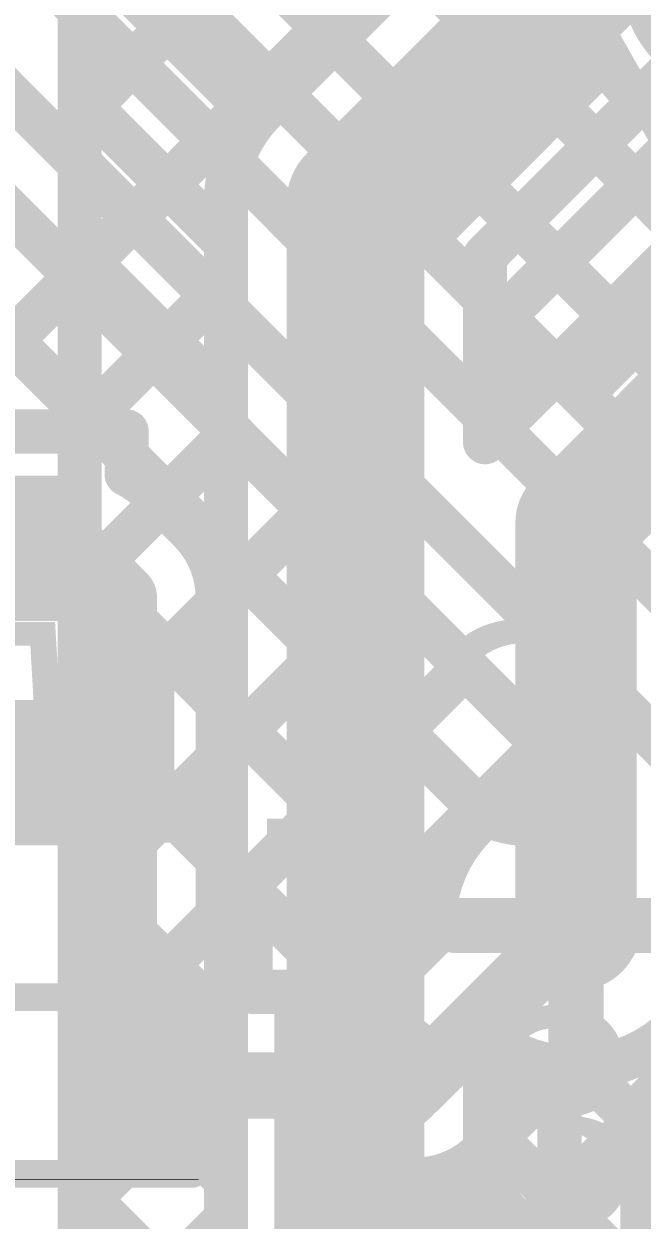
# Model space of a CAD drawing. Header units: millimetres. Extents: x -0.64 to 2.98, y -0.65 to 2.86.
# Drawn here: x 1.7339 to 1.846, y -0.3584 to -0.1417 of the extents above; entities that cross this region are included whole.
import ezdxf

# ---------------------------------------------------------------- set-up
doc = ezdxf.new("R2010")
doc.units = ezdxf.units.MM
doc.header["$MEASUREMENT"] = 0
for name, color, linetype in [('BottomLayer', 5, 'Continuous'), ('BottomOverlay', 54, 'Continuous'), ('BottomSolder', 6, 'Continuous'), ('Mechanical2', 216, 'Continuous'), ('TopLayer', 1, 'Continuous'), ('TopOverlay', 2, 'Continuous'), ('TopPaste', 8, 'Continuous'), ('TopSolder', 216, 'Continuous'), ('ViaHoleLayer', 16, 'Continuous')]:
    doc.layers.add(name, color=color, linetype=linetype)
doc.styles.add('Arial', font='', dxfattribs={"height": 0.2})
doc.styles.get('Arial').set_extended_font_data('Arial')

# ---------------------------------------------------------------- blocks, each defined once
blk = doc.blocks.new('RES_0402_159')
at = {"layer": 'TopLayer'}
for points in [[(-0.0275, -0.0125), (-0.0275, 0.0125), (-0.0095, 0.0125), (-0.0095, -0.0125)], [(0.0095, -0.0125), (0.0095, 0.0125), (0.0275, 0.0125), (0.0275, -0.0125)]]:
    blk.add_hatch(color=1, dxfattribs=at).paths.add_polyline_path(points)
at = {"layer": 'TopPaste'}
for points in [[(-0.0275, -0.0125), (-0.0275, 0.0125), (-0.0095, 0.0125), (-0.0095, -0.0125)], [(0.0095, -0.0125), (0.0095, 0.0125), (0.0275, 0.0125), (0.0275, -0.0125)]]:
    blk.add_hatch(color=8, dxfattribs=at).paths.add_polyline_path(points)
at = {"layer": 'TopSolder'}
for points in [[(-0.02967, -0.01467), (-0.02967, 0.01467), (-0.00733, 0.01467), (-0.00733, -0.01467)], [(0.00733, -0.01467), (0.00733, 0.01467), (0.02967, 0.01467), (0.02967, -0.01467)]]:
    blk.add_hatch(color=216, dxfattribs=at).paths.add_polyline_path(points)
at = {"layer": 'TopOverlay'}
for points, const_width in [([(-0.031, 0.016), (0.031, 0.016)], 0.005), ([(-0.031, -0.016), (-0.031, 0.016)], 0.005), ([(0.031, -0.016), (0.031, 0.016)], 0.005), ([(-0.031, -0.016), (0.031, -0.016)], 0.005), ([(-0.032, -0.017), (0.032, -0.017)], 0.000127)]:
    blk.add_lwpolyline(points, dxfattribs=dict(at, const_width=const_width))
for points, const_width in [([(-0.03225, 0.016, 1), (-0.02975, 0.016, 1)], 0.0025), ([(-0.03225, 0.016, 1), (-0.02975, 0.016, 1)], 0.0025), ([(0.02975, 0.016, 1), (0.03225, 0.016, 1)], 0.0025), ([(0.02975, 0.016, 1), (0.03225, 0.016, 1)], 0.0025), ([(-0.03225, -0.016, 1), (-0.02975, -0.016, 1)], 0.0025), ([(-0.03225, -0.016, 1), (-0.02975, -0.016, 1)], 0.0025), ([(0.02975, -0.016, 1), (0.03225, -0.016, 1)], 0.0025), ([(0.02975, -0.016, 1), (0.03225, -0.016, 1)], 0.0025), ([(-0.03203, -0.017, 1), (-0.03197, -0.017, 1)], 0.0000635), ([(0.03197, -0.017, 1), (0.03203, -0.017, 1)], 0.0000635)]:
    blk.add_lwpolyline(points, format="xyb", close=True, dxfattribs=dict(at, const_width=const_width))
blk = doc.blocks.new('CAP_0402_205')
at = {"layer": 'TopLayer'}
for points in [[(-0.0275, -0.0125), (-0.0275, 0.0125), (-0.0095, 0.0125), (-0.0095, -0.0125)], [(0.0095, -0.0125), (0.0095, 0.0125), (0.0275, 0.0125), (0.0275, -0.0125)]]:
    blk.add_hatch(color=1, dxfattribs=at).paths.add_polyline_path(points)
at = {"layer": 'TopPaste'}
for points in [[(-0.0275, -0.0125), (-0.0275, 0.0125), (-0.0095, 0.0125), (-0.0095, -0.0125)], [(0.0095, -0.0125), (0.0095, 0.0125), (0.0275, 0.0125), (0.0275, -0.0125)]]:
    blk.add_hatch(color=8, dxfattribs=at).paths.add_polyline_path(points)
at = {"layer": 'TopSolder'}
for points in [[(-0.02986, -0.01486), (-0.02986, 0.01486), (-0.00714, 0.01486), (-0.00714, -0.01486)], [(0.00714, -0.01486), (0.00714, 0.01486), (0.02986, 0.01486), (0.02986, -0.01486)]]:
    blk.add_hatch(color=216, dxfattribs=at).paths.add_polyline_path(points)
at = {"layer": 'TopOverlay', "const_width": 0.005}
for points in [[(-0.031, -0.016), (-0.031, 0.016)], [(-0.011, 0.016), (-0.031, 0.016)], [(0.031, 0.016), (0.011, 0.016)], [(0.031, -0.016), (0.031, 0.016)], [(-0.011, -0.016), (-0.031, -0.016)], [(0.031, -0.016), (0.011, -0.016)]]:
    blk.add_lwpolyline(points, dxfattribs=at)
at = {"layer": 'TopOverlay', "const_width": 0.0025}
for points in [[(-0.03225, 0.016, 1), (-0.02975, 0.016, 1)], [(-0.03225, 0.016, 1), (-0.02975, 0.016, 1)], [(-0.01225, 0.016, 1), (-0.00975, 0.016, 1)], [(0.00975, 0.016, 1), (0.01225, 0.016, 1)], [(0.02975, 0.016, 1), (0.03225, 0.016, 1)], [(0.02975, 0.016, 1), (0.03225, 0.016, 1)], [(-0.03225, -0.016, 1), (-0.02975, -0.016, 1)], [(-0.03225, -0.016, 1), (-0.02975, -0.016, 1)], [(-0.01225, -0.016, 1), (-0.00975, -0.016, 1)], [(0.00975, -0.016, 1), (0.01225, -0.016, 1)], [(0.02975, -0.016, 1), (0.03225, -0.016, 1)], [(0.02975, -0.016, 1), (0.03225, -0.016, 1)]]:
    blk.add_lwpolyline(points, format="xyb", close=True, dxfattribs=at)
blk = doc.blocks.new('SPM0687LR5H_1_232')
at = {"layer": 'TopSolder'}
h = blk.add_hatch(color=216, dxfattribs=at)
edge = h.paths.add_edge_path()
edge.add_arc((-0.0474, 0.06705), 0.02172, 0, 360)
at = {"layer": 'TopOverlay', "const_width": 0.005}
for points in [[(-0.07402, 0.09591), (-0.07402, -0.10591)], [(-0.085, 0.075), (-0.08, 0.07)], [(-0.085, 0.075), (-0.085, 0.065)], [(-0.085, 0.065), (-0.08, 0.07)]]:
    blk.add_lwpolyline(points, dxfattribs=at)
at = {"layer": 'TopOverlay', "const_width": 0.0025}
for points in [[(-0.08625, 0.075, 1), (-0.08375, 0.075, 1)], [(-0.08625, 0.075, 1), (-0.08375, 0.075, 1)], [(-0.08125, 0.07, 1), (-0.07875, 0.07, 1)], [(-0.08125, 0.07, 1), (-0.07875, 0.07, 1)], [(-0.08625, 0.065, 1), (-0.08375, 0.065, 1)], [(-0.08625, 0.065, 1), (-0.08375, 0.065, 1)]]:
    blk.add_lwpolyline(points, format="xyb", close=True, dxfattribs=at)

msp = doc.modelspace()

# ---------------------------------------------------------------- hatches: boundary and pattern name
at = {"layer": 'BottomLayer'}
h = msp.add_hatch(color=5, dxfattribs=at)
edge = h.paths.add_edge_path()
edge.add_arc((1.834, -0.305), 0.01181, 0, 360)
at = {"layer": 'BottomSolder'}
h = msp.add_hatch(color=6, dxfattribs=at)
edge = h.paths.add_edge_path()
edge.add_arc((1.834, -0.305), 0.00791, 0, 360)
at = {"layer": 'TopLayer'}
h = msp.add_hatch(color=1, dxfattribs=at)
edge = h.paths.add_edge_path()
edge.add_arc((1.834, -0.305), 0.01181, 0, 360)
at = {"layer": 'TopSolder'}
h = msp.add_hatch(color=216, dxfattribs=at)
edge = h.paths.add_edge_path()
edge.add_arc((1.834, -0.305), 0.00791, 0, 360)
at = {"layer": 'ViaHoleLayer'}
h = msp.add_hatch(color=16, dxfattribs=at)
edge = h.paths.add_edge_path()
edge.add_arc((1.834, -0.305), 0.00591, 0, 360)

# ---------------------------------------------------------------- linework, layer by layer
at = {"layer": 'BottomLayer'}
for points, const_width in [([(1.5289, 0.11681), (1.79024, -0.14453)], 0.008), ([(1.744, -0.15837), (1.80592, -0.09646)], 0.008), ([(1.744, -0.18666), (1.82446, -0.1062)], 0.008), ([(1.7774, -0.15737), (1.82737, -0.1074)], 0.008), ([(1.794, -0.174), (1.844, -0.124)], 0.025), ([(1.74235, -0.12493), (1.77614, -0.15872)], 0.008), ([(1.744, -0.45293), (1.744, -0.132)], 0.008), ([(1.8175, -0.18373), (1.85373, -0.1475)], 0.008), ([(1.8175, -0.19801), (1.86801, -0.1475)], 0.008), ([(1.744, -0.15486), (1.7705, -0.18136)], 0.008), ([(1.83761, -0.16362), (1.85485, -0.18086)], 0.008), ([(1.794, -0.371), (1.794, -0.174)], 0.025), ([(1.7705, -0.371), (1.7705, -0.174)], 0.008), ([(1.82347, -0.17776), (1.8403, -0.19459)], 0.008), ([(1.744, -0.18315), (1.7705, -0.20964)], 0.008), ([(1.8175, -0.21745), (1.8175, -0.18373)], 0.008), ([(1.81848, -0.2164), (1.85083, -0.18406)], 0.008), ([(1.744, -0.21494), (1.7705, -0.18844)], 0.008), ([(1.834, -0.232), (1.86643, -0.19957)], 0.022), ([(1.8175, -0.20008), (1.82616, -0.20873)], 0.008), ([(1.744, -0.21143), (1.7705, -0.23793)], 0.008), ([(1.744, -0.24323), (1.7705, -0.21673)], 0.008), ([(1.834, -0.305), (1.834, -0.232)], 0.022), ([(1.744, -0.23971), (1.7705, -0.26621)], 0.008), ([(1.744, -0.27151), (1.7705, -0.24501)], 0.008), ([(1.847, -0.338), (1.937, -0.248)], 0.01), ([(1.744, -0.268), (1.7705, -0.2945)], 0.008), ([(1.744, -0.29979), (1.7705, -0.27329)], 0.008), ([(1.744, -0.29628), (1.7705, -0.32278)], 0.008), ([(1.744, -0.32808), (1.7705, -0.30158)], 0.008), ([(1.834, -0.305), (1.85581, -0.305)], 0.01), ([(1.834, -0.32681), (1.834, -0.305)], 0.01), ([(1.744, -0.32457), (1.7705, -0.35107)], 0.008), ([(1.8175, -0.371), (1.8175, -0.32485)], 0.008), ([(1.744, -0.35636), (1.7705, -0.32986)], 0.008), ([(1.8175, -0.33943), (1.82707, -0.32986)], 0.008), ([(1.847, -0.447), (1.847, -0.338)], 0.01), ([(1.831, -0.42024), (1.831, -0.338)], 0.008), ([(1.8175, -0.3415), (1.831, -0.355)], 0.008), ([(1.744, -0.35285), (1.77333, -0.38218)], 0.008), ([(1.8175, -0.36772), (1.831, -0.35422)], 0.008), ([(1.744, -0.38465), (1.7705, -0.35815)], 0.008)]:
    msp.add_lwpolyline(points, dxfattribs=dict(at, const_width=const_width))
for points, const_width in [([(1.78824, -0.14453, 1), (1.79224, -0.14453, 1)], 0.004), ([(1.742, -0.15486, 1), (1.746, -0.15486, 1)], 0.004), ([(1.77538, -0.15738, 1), (1.77938, -0.15738, 1)], 0.004), ([(1.7754, -0.15737, 1), (1.7794, -0.15737, 1)], 0.004), ([(1.7754, -0.15737, 1), (1.7794, -0.15737, 1)], 0.004), ([(1.742, -0.15837, 1), (1.746, -0.15837, 1)], 0.004), ([(1.77414, -0.15872, 1), (1.77814, -0.15872, 1)], 0.004), ([(1.83561, -0.16362, 1), (1.83961, -0.16362, 1)], 0.004), ([(1.78775, -0.174, 1), (1.80025, -0.174, 1)], 0.0125), ([(1.78775, -0.174, 1), (1.80025, -0.174, 1)], 0.0125), ([(1.7685, -0.174, 1), (1.7725, -0.174, 1)], 0.004), ([(1.7685, -0.174, 1), (1.7725, -0.174, 1)], 0.004), ([(1.7685, -0.174, 1), (1.7725, -0.174, 1)], 0.004), ([(1.82147, -0.17776, 1), (1.82547, -0.17776, 1)], 0.004), ([(1.7685, -0.18136, 1), (1.7725, -0.18136, 1)], 0.004), ([(1.742, -0.18315, 1), (1.746, -0.18315, 1)], 0.004), ([(1.8155, -0.18373, 1), (1.8195, -0.18373, 1)], 0.004), ([(1.8155, -0.18373, 1), (1.8195, -0.18373, 1)], 0.004), ([(1.742, -0.18666, 1), (1.746, -0.18666, 1)], 0.004), ([(1.7685, -0.18844, 1), (1.7725, -0.18844, 1)], 0.004), ([(1.8383, -0.19459, 1), (1.8423, -0.19459, 1)], 0.004), ([(1.8155, -0.19801, 1), (1.8195, -0.19801, 1)], 0.004), ([(1.8155, -0.20008, 1), (1.8195, -0.20008, 1)], 0.004), ([(1.7685, -0.20964, 1), (1.7725, -0.20964, 1)], 0.004), ([(1.82416, -0.20873, 1), (1.82816, -0.20873, 1)], 0.004), ([(1.742, -0.21143, 1), (1.746, -0.21143, 1)], 0.004), ([(1.742, -0.21494, 1), (1.746, -0.21494, 1)], 0.004), ([(1.7685, -0.21673, 1), (1.7725, -0.21673, 1)], 0.004), ([(1.8155, -0.21745, 1), (1.8195, -0.21745, 1)], 0.004), ([(1.81648, -0.2164, 1), (1.82048, -0.2164, 1)], 0.004), ([(1.8285, -0.232, 1), (1.8395, -0.232, 1)], 0.011), ([(1.8285, -0.232, 1), (1.8395, -0.232, 1)], 0.011), ([(1.7685, -0.23793, 1), (1.7725, -0.23793, 1)], 0.004), ([(1.742, -0.23971, 1), (1.746, -0.23971, 1)], 0.004), ([(1.742, -0.24323, 1), (1.746, -0.24323, 1)], 0.004), ([(1.7685, -0.24501, 1), (1.7725, -0.24501, 1)], 0.004), ([(1.742, -0.268, 1), (1.746, -0.268, 1)], 0.004), ([(1.7685, -0.26621, 1), (1.7725, -0.26621, 1)], 0.004), ([(1.742, -0.27151, 1), (1.746, -0.27151, 1)], 0.004), ([(1.7685, -0.27329, 1), (1.7725, -0.27329, 1)], 0.004), ([(1.742, -0.29628, 1), (1.746, -0.29628, 1)], 0.004), ([(1.7685, -0.2945, 1), (1.7725, -0.2945, 1)], 0.004), ([(1.8285, -0.305, 1), (1.8395, -0.305, 1)], 0.011), ([(1.742, -0.29979, 1), (1.746, -0.29979, 1)], 0.004), ([(1.7685, -0.30158, 1), (1.7725, -0.30158, 1)], 0.004), ([(1.8315, -0.305, 1), (1.8365, -0.305, 1)], 0.005), ([(1.8315, -0.305, 1), (1.8365, -0.305, 1)], 0.005), ([(1.742, -0.32457, 1), (1.746, -0.32457, 1)], 0.004), ([(1.7685, -0.32278, 1), (1.7725, -0.32278, 1)], 0.004), ([(1.8155, -0.32485, 1), (1.8195, -0.32485, 1)], 0.004), ([(1.8155, -0.32485, 1), (1.8195, -0.32485, 1)], 0.004), ([(1.8315, -0.32681, 1), (1.8365, -0.32681, 1)], 0.005), ([(1.742, -0.32808, 1), (1.746, -0.32808, 1)], 0.004), ([(1.7685, -0.32986, 1), (1.7725, -0.32986, 1)], 0.004), ([(1.82507, -0.32986, 1), (1.82907, -0.32986, 1)], 0.004), ([(1.83072, -0.33078, 1), (1.83472, -0.33078, 1)], 0.004), ([(1.83072, -0.33078, 1), (1.83472, -0.33078, 1)], 0.004), ([(1.83072, -0.33078, 1), (1.83472, -0.33078, 1)], 0.004), ([(1.8445, -0.338, 1), (1.8495, -0.338, 1)], 0.005), ([(1.8445, -0.338, 1), (1.8495, -0.338, 1)], 0.005), ([(1.8155, -0.33943, 1), (1.8195, -0.33943, 1)], 0.004), ([(1.829, -0.338, 1), (1.833, -0.338, 1)], 0.004), ([(1.829, -0.338, 1), (1.833, -0.338, 1)], 0.004), ([(1.829, -0.338, 1), (1.833, -0.338, 1)], 0.004), ([(1.8155, -0.3415, 1), (1.8195, -0.3415, 1)], 0.004), ([(1.7685, -0.35107, 1), (1.7725, -0.35107, 1)], 0.004), ([(1.742, -0.35285, 1), (1.746, -0.35285, 1)], 0.004), ([(1.829, -0.35422, 1), (1.833, -0.35422, 1)], 0.004), ([(1.829, -0.355, 1), (1.833, -0.355, 1)], 0.004), ([(1.742, -0.35636, 1), (1.746, -0.35636, 1)], 0.004), ([(1.7685, -0.35815, 1), (1.7725, -0.35815, 1)], 0.004)]:
    msp.add_lwpolyline(points, format="xyb", close=True, dxfattribs=dict(at, const_width=const_width))
at = {"layer": 'BottomLayer', "const_width": 0.008}
for points in [[(1.7705, -0.174, -0.199188), (1.7774, -0.15737)], [(1.7705, -0.174, -0.198912), (1.77738, -0.15738)], [(1.83272, -0.33078, -0.162407), (1.8175, -0.32485)], [(1.831, -0.338, -0.117588), (1.83272, -0.33078)], [(1.831, -0.338, -0.117588), (1.83272, -0.33078)]]:
    msp.add_lwpolyline(points, format="xyb", dxfattribs=at)
at = {"layer": 'Mechanical2', "const_width": 0.01}
msp.add_lwpolyline([(1.75783, 2.80917, -6.230382), (0.64896, 2.81029)], format="xyb", dxfattribs=at)
at = {"layer": 'TopLayer'}
for points, const_width in [([(1.67705, -0.051), (1.90937, -0.28331)], 0.008), ([(1.69671, -0.051), (1.89828, -0.25257)], 0.008), ([(1.72499, -0.051), (1.9047, -0.23071)], 0.008), ([(1.66084, -0.056), (1.90315, -0.29831)], 0.008), ([(1.65268, -0.07569), (1.895, -0.318)], 0.008), ([(1.76421, -0.13816), (1.80592, -0.09646)], 0.008), ([(1.77835, -0.1523), (1.82446, -0.1062)], 0.008), ([(1.7925, -0.16645), (1.83785, -0.12109)], 0.008), ([(1.83492, -0.20887), (1.90514, -0.13865)], 0.008), ([(1.84907, -0.22301), (1.93357, -0.13851)], 0.008), ([(1.70215, -0.14636), (1.83499, -0.27921)], 0.008), ([(1.80664, -0.18059), (1.83921, -0.14802)], 0.008), ([(1.82078, -0.19473), (1.85494, -0.16057)], 0.008), ([(1.70215, -0.16958), (1.74807, -0.2155)], 0.008), ([(1.71516, -0.2155), (1.74322, -0.18744)], 0.008), ([(1.74344, -0.2155), (1.75736, -0.20158)], 0.008), ([(1.6995, -0.2155), (1.7525, -0.2155)], 0.008), ([(1.74807, -0.2155), (1.7525, -0.21993)], 0.008), ([(1.7525, -0.22326), (1.7525, -0.2155)], 0.008), ([(1.75887, -0.22836), (1.77151, -0.21572)], 0.008), ([(1.7525, -0.21993), (1.81762, -0.28505)], 0.008), ([(1.75701, -0.2265), (1.764, -0.23349)], 0.008), ([(1.769, -0.24651), (1.78565, -0.22986)], 0.008), ([(1.726, -0.2385), (1.74497, -0.2385)], 0.012), ([(1.74497, -0.2385), (1.752, -0.24553)], 0.012), ([(1.752, -0.334), (1.752, -0.24553)], 0.012), ([(1.769, -0.27479), (1.79979, -0.244)], 0.008), ([(1.769, -0.3075), (1.769, -0.24553)], 0.008), ([(1.769, -0.30308), (1.81393, -0.25815)], 0.008), ([(1.769, -0.26471), (1.80821, -0.30392)], 0.008), ([(1.78336, -0.317), (1.82808, -0.27229)], 0.008), ([(1.834, -0.305), (1.834, -0.28319)], 0.01), ([(1.769, -0.293), (1.793, -0.317)], 0.008), ([(1.805, -0.334), (1.834, -0.305)], 0.012), ([(1.81219, -0.305), (1.834, -0.305)], 0.01), ([(1.834, -0.32681), (1.834, -0.305)], 0.01), ([(1.834, -0.305), (1.85581, -0.305)], 0.01), ([(1.79796, -0.317), (1.80825, -0.30671)], 0.008), ([(1.769, -0.3075), (1.775, -0.3075)], 0.008), ([(1.775, -0.317), (1.775, -0.3075)], 0.008), ([(1.8173, -0.36792), (1.8705, -0.31471)], 0.008), ([(1.775, -0.317), (1.79796, -0.317)], 0.008), ([(1.81704, -0.346), (1.83229, -0.33075)], 0.008), ([(1.83508, -0.33079), (1.89716, -0.39287)], 0.008), ([(1.752, -0.334), (1.805, -0.334)], 0.012), ([(1.81952, -0.34352), (1.87796, -0.40196)], 0.008)]:
    msp.add_lwpolyline(points, dxfattribs=dict(at, const_width=const_width))
at = {"layer": 'TopLayer', "const_width": 0.008}
for points in [[(1.878, -0.15827, -0.825656), (1.84144, -0.11533)], [(1.7525, -0.22326, -0.08182), (1.75699, -0.22648)], [(1.7525, -0.22326, -0.082222), (1.75701, -0.2265)], [(1.764, -0.23349, -0.199327), (1.769, -0.24553)], [(1.76402, -0.23351, -0.198912), (1.769, -0.24553)], [(1.80825, -0.30671, -0.445299), (1.83499, -0.27921)], [(1.85981, -0.305, -0.433797), (1.83229, -0.33075)], [(1.81704, -0.346, -0.180073), (1.80626, -0.35095)], [(1.81702, -0.34602, -0.179662), (1.80626, -0.35095)], [(1.80626, -0.35095, -0.261162), (1.8175, -0.371)]]:
    msp.add_lwpolyline(points, format="xyb", dxfattribs=at)
at = {"layer": 'TopLayer'}
for points, const_width in [([(1.76221, -0.13816, 1), (1.76621, -0.13816, 1)], 0.004), ([(1.83721, -0.14802, 1), (1.84121, -0.14802, 1)], 0.004), ([(1.77635, -0.1523, 1), (1.78035, -0.1523, 1)], 0.004), ([(1.7905, -0.16645, 1), (1.7945, -0.16645, 1)], 0.004), ([(1.80464, -0.18059, 1), (1.80864, -0.18059, 1)], 0.004), ([(1.74122, -0.18744, 1), (1.74522, -0.18744, 1)], 0.004), ([(1.81878, -0.19473, 1), (1.82278, -0.19473, 1)], 0.004), ([(1.75536, -0.20158, 1), (1.75936, -0.20158, 1)], 0.004), ([(1.83292, -0.20887, 1), (1.83692, -0.20887, 1)], 0.004), ([(1.74144, -0.2155, 1), (1.74544, -0.2155, 1)], 0.004), ([(1.74607, -0.2155, 1), (1.75007, -0.2155, 1)], 0.004), ([(1.74607, -0.2155, 1), (1.75007, -0.2155, 1)], 0.004), ([(1.7505, -0.2155, 1), (1.7545, -0.2155, 1)], 0.004), ([(1.7505, -0.2155, 1), (1.7545, -0.2155, 1)], 0.004), ([(1.76951, -0.21572, 1), (1.77351, -0.21572, 1)], 0.004), ([(1.7505, -0.21993, 1), (1.7545, -0.21993, 1)], 0.004), ([(1.7505, -0.21993, 1), (1.7545, -0.21993, 1)], 0.004), ([(1.7505, -0.22326, 1), (1.7545, -0.22326, 1)], 0.004), ([(1.7505, -0.22326, 1), (1.7545, -0.22326, 1)], 0.004), ([(1.7505, -0.22326, 1), (1.7545, -0.22326, 1)], 0.004), ([(1.84707, -0.22301, 1), (1.85107, -0.22301, 1)], 0.004), ([(1.75499, -0.22648, 1), (1.75899, -0.22648, 1)], 0.004), ([(1.75501, -0.2265, 1), (1.75901, -0.2265, 1)], 0.004), ([(1.75501, -0.2265, 1), (1.75901, -0.2265, 1)], 0.004), ([(1.75687, -0.22836, 1), (1.76087, -0.22836, 1)], 0.004), ([(1.78365, -0.22986, 1), (1.78765, -0.22986, 1)], 0.004), ([(1.762, -0.23349, 1), (1.766, -0.23349, 1)], 0.004), ([(1.762, -0.23349, 1), (1.766, -0.23349, 1)], 0.004), ([(1.76202, -0.23351, 1), (1.76602, -0.23351, 1)], 0.004), ([(1.74197, -0.2385, 1), (1.74797, -0.2385, 1)], 0.006), ([(1.74197, -0.2385, 1), (1.74797, -0.2385, 1)], 0.006), ([(1.749, -0.24553, 1), (1.755, -0.24553, 1)], 0.006), ([(1.749, -0.24553, 1), (1.755, -0.24553, 1)], 0.006), ([(1.79779, -0.244, 1), (1.80179, -0.244, 1)], 0.004), ([(1.767, -0.24553, 1), (1.771, -0.24553, 1)], 0.004), ([(1.767, -0.24553, 1), (1.771, -0.24553, 1)], 0.004), ([(1.767, -0.24553, 1), (1.771, -0.24553, 1)], 0.004), ([(1.767, -0.24651, 1), (1.771, -0.24651, 1)], 0.004), ([(1.81193, -0.25815, 1), (1.81593, -0.25815, 1)], 0.004), ([(1.767, -0.26471, 1), (1.771, -0.26471, 1)], 0.004), ([(1.82608, -0.27229, 1), (1.83008, -0.27229, 1)], 0.004), ([(1.767, -0.27479, 1), (1.771, -0.27479, 1)], 0.004), ([(1.83299, -0.27921, 1), (1.83699, -0.27921, 1)], 0.004), ([(1.83299, -0.27921, 1), (1.83699, -0.27921, 1)], 0.004), ([(1.8315, -0.28319, 1), (1.8365, -0.28319, 1)], 0.005), ([(1.81562, -0.28505, 1), (1.81962, -0.28505, 1)], 0.004), ([(1.767, -0.293, 1), (1.771, -0.293, 1)], 0.004), ([(1.831, -0.305, 1), (1.837, -0.305, 1)], 0.006), ([(1.767, -0.30308, 1), (1.771, -0.30308, 1)], 0.004), ([(1.80621, -0.30392, 1), (1.81021, -0.30392, 1)], 0.004), ([(1.80969, -0.305, 1), (1.81469, -0.305, 1)], 0.005), ([(1.8315, -0.305, 1), (1.8365, -0.305, 1)], 0.005), ([(1.8315, -0.305, 1), (1.8365, -0.305, 1)], 0.005), ([(1.8315, -0.305, 1), (1.8365, -0.305, 1)], 0.005), ([(1.8315, -0.305, 1), (1.8365, -0.305, 1)], 0.005), ([(1.80625, -0.30671, 1), (1.81025, -0.30671, 1)], 0.004), ([(1.80625, -0.30671, 1), (1.81025, -0.30671, 1)], 0.004), ([(1.767, -0.3075, 1), (1.771, -0.3075, 1)], 0.004), ([(1.767, -0.3075, 1), (1.771, -0.3075, 1)], 0.004), ([(1.773, -0.3075, 1), (1.777, -0.3075, 1)], 0.004), ([(1.773, -0.3075, 1), (1.777, -0.3075, 1)], 0.004), ([(1.773, -0.317, 1), (1.777, -0.317, 1)], 0.004), ([(1.773, -0.317, 1), (1.777, -0.317, 1)], 0.004), ([(1.78136, -0.317, 1), (1.78536, -0.317, 1)], 0.004), ([(1.791, -0.317, 1), (1.795, -0.317, 1)], 0.004), ([(1.79596, -0.317, 1), (1.79996, -0.317, 1)], 0.004), ([(1.79596, -0.317, 1), (1.79996, -0.317, 1)], 0.004), ([(1.8315, -0.32681, 1), (1.8365, -0.32681, 1)], 0.005), ([(1.83029, -0.33075, 1), (1.83429, -0.33075, 1)], 0.004), ([(1.83029, -0.33075, 1), (1.83429, -0.33075, 1)], 0.004), ([(1.83308, -0.33079, 1), (1.83708, -0.33079, 1)], 0.004), ([(1.749, -0.334, 1), (1.755, -0.334, 1)], 0.006), ([(1.749, -0.334, 1), (1.755, -0.334, 1)], 0.006), ([(1.802, -0.334, 1), (1.808, -0.334, 1)], 0.006), ([(1.802, -0.334, 1), (1.808, -0.334, 1)], 0.006), ([(1.81752, -0.34352, 1), (1.82152, -0.34352, 1)], 0.004), ([(1.81502, -0.34602, 1), (1.81902, -0.34602, 1)], 0.004), ([(1.81504, -0.346, 1), (1.81904, -0.346, 1)], 0.004), ([(1.81504, -0.346, 1), (1.81904, -0.346, 1)], 0.004), ([(1.80426, -0.35095, 1), (1.80826, -0.35095, 1)], 0.004), ([(1.80426, -0.35095, 1), (1.80826, -0.35095, 1)], 0.004), ([(1.80426, -0.35095, 1), (1.80826, -0.35095, 1)], 0.004)]:
    msp.add_lwpolyline(points, format="xyb", close=True, dxfattribs=dict(at, const_width=const_width))

# ---------------------------------------------------------------- block references
for name, p, rotation in [('SPM0687LR5H_1_232', (1.93813, -0.16829), 29.5), ('CAP_0402_205', (1.726, -0.257), 270)]:
    msp.add_blockref(name, p, dxfattribs=dict(rotation=rotation))
msp.add_blockref('RES_0402_159', (1.7335, -0.334))

# ---------------------------------------------------------------- texts
at = {"layer": 'BottomOverlay', "style": 'Arial', "text_generation_flag": 2}
msp.add_text('C115', height=0.04, dxfattribs=at).set_placement((1.84665, -0.28999))
at = {"layer": 'TopOverlay', "style": 'Arial'}
msp.add_text('R37', height=0.04, dxfattribs=at).set_placement((1.77468, -0.35999))

doc.saveas('drawing.dxf')
